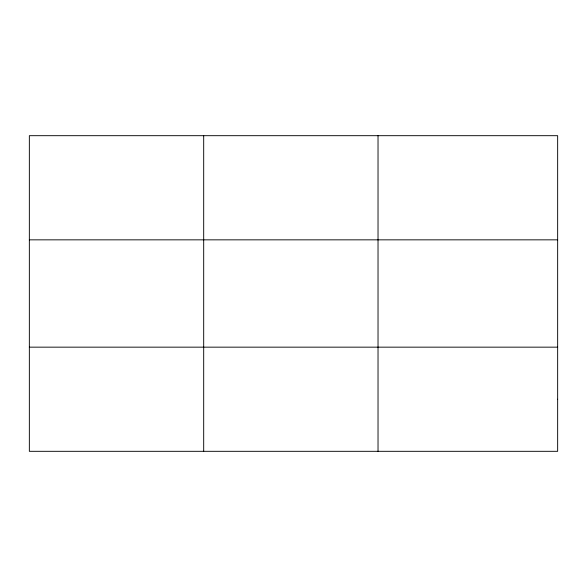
<?xml version="1.0" encoding="UTF-8"?>
<svg xmlns="http://www.w3.org/2000/svg" width="587" height="587" viewBox="0 0 587 587"><rect width="100%" height="100%" fill="white"/><g stroke="black" fill="none" stroke-linecap="round" stroke-linejoin="round"><path stroke-width="0.88" d="M203.689 451.315L203.689 135.685M378.028 451.315L378.028 135.685M29.35 239.841L557.65 239.841M29.35 347.159L557.65 347.159M557.65 399.233L557.65 451.315L29.35 451.315L29.35 135.685L557.65 135.685L557.65 399.233"/></g></svg>
